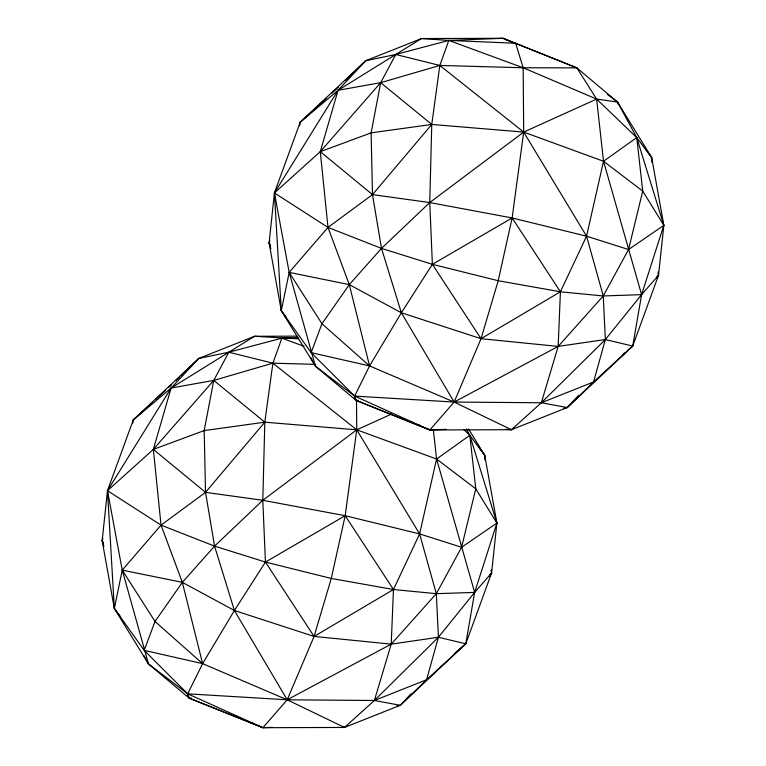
<?xml version="1.0" encoding="UTF-8"?>
<svg xmlns="http://www.w3.org/2000/svg" width="766" height="766" viewBox="0 0 766 766"><rect width="100%" height="100%" fill="white"/><g stroke="black" fill="none" stroke-linecap="round" stroke-linejoin="round"><path stroke-width="1.15" d="M468.581 429.037L484.725 455.282L496.895 523.073L491.58 573.054L465.785 643.804L400.264 705.285L344.509 727.451L262.91 727.7L189.145 698.123L148.499 663.959L114.326 608.453L102.165 540.662L107.479 490.68L133.274 419.931L198.787 358.44L254.551 336.284L297.122 336.15M270.867 248.634L269.105 242.927L274.42 192.946L300.215 122.196L365.736 60.715L421.491 38.549L503.09 38.3L576.855 67.877L617.501 102.041L651.675 157.547L663.835 225.338L658.521 275.32L632.726 346.069L567.213 407.56L511.449 429.716L429.85 429.965L356.094 400.388L315.439 366.225L281.275 310.718L269.105 242.927L269.843 240.658M132.662 423.435L133.274 419.931L152.424 402.361M299.611 125.701L300.215 122.196L326.335 98.249M103.927 546.359L102.165 540.662L102.893 538.393M446.367 429.324L429.85 429.965L354.639 396.089L311.149 352.647L281.275 310.718L274.42 192.946L338.055 90.292L365.736 60.715L395.744 54.491L448.819 40.426L503.09 38.3L576.855 67.877L596.628 99.073L636.757 137.583L651.675 157.547L651.952 162.306M272.351 727.327L262.91 727.7L187.699 693.824L144.2 650.372L114.326 608.453L107.479 490.68L171.115 388.027L198.787 358.44L228.804 352.216L281.878 338.16L298.395 337.509M656.634 278.364L658.521 275.32L658.31 271.748M489.685 576.099L491.58 573.054L491.37 569.483M658.09 272.983L658.521 275.32L641.602 294.661L605.351 339.53L541.332 402.753L511.449 429.716L505.503 429.314M491.14 570.718L491.58 573.054L474.661 592.386L438.411 637.264L374.382 700.488L344.509 727.451L342.124 727.288M578.608 395.38L567.213 407.56L563.747 408.278M404.333 700.938L400.264 705.285L396.807 706.003M405.961 699.195L410.844 693.977M345.342 80.497L365.736 60.715M175.845 380.702L179.244 377.408M180.948 375.761L198.787 358.44M331.554 93.452L338.524 87.065M155.91 399.172L165.485 390.392M168.97 387.194L171.574 384.8M607.237 94.218L617.501 102.041L636.757 137.583L663.835 225.338L641.602 294.661L632.726 346.069L593.554 381.995L567.213 407.56L541.332 402.753L454.142 402.064L354.639 396.089L315.439 366.225L289.184 272.399L274.42 192.946L320.284 151.658L380.692 82.671L395.744 54.491L421.491 38.549L448.819 40.426L515.652 43.241L523.159 67.762L523.685 132.087L512.138 217.965L498.206 280.72L481.029 338.696L454.142 402.064L429.85 429.965L356.094 400.388L354.179 397.363M466.417 429.046L469.817 435.318L496.895 523.073L474.661 592.386L465.785 643.804L426.605 679.729L400.264 705.285L374.382 700.488L287.193 699.798L187.699 693.824L148.499 663.959L122.244 570.134L107.479 490.68L153.344 449.393L213.752 380.405L228.804 352.216L254.551 336.284L298.587 338.859M656.759 276.909L658.521 275.32M489.809 574.634L491.58 573.054M300.215 122.196L338.055 90.292L395.744 54.491L439.818 65.445L523.159 67.762L576.855 67.877M133.274 419.931L171.115 388.027L228.804 352.216L272.878 363.18L315.736 364.367M622.815 354.428L624.625 352.906M627.325 350.627L632.726 346.069L605.351 339.53L558.165 346.404L481.029 338.696L401.355 312.777L349.286 284.617L289.184 272.399L281.275 310.718L286.245 317.373M454.975 652.919L465.785 643.804L438.411 637.264L391.225 644.129L314.089 636.431L234.415 610.502L182.346 582.352L122.244 570.134L114.326 608.453L120.013 616.055M514.417 427.878L511.449 429.716L454.142 402.064L369.557 365.918L311.149 352.647L321.95 323.75L349.286 284.617L381.506 248.395L429.755 202.559L523.685 132.087L596.628 99.073L617.501 102.041L618.219 104.31M347.477 725.613L344.509 727.451L287.193 699.798L202.607 663.643L144.2 650.372L155.01 621.485L182.346 582.352L214.566 546.129L262.805 500.294L356.745 429.822L391.579 414.052M358.478 400.388L356.094 400.388L354.639 396.089L369.557 365.918L401.355 312.777L432.378 264.327L512.138 217.965L586.555 236.187L628.541 249.534L663.835 225.338L642.731 191.098L603.531 161.281L523.685 132.087L431.765 124.446L371.127 132.853L320.284 151.658L327.992 227.406L349.286 284.617L369.557 365.918L321.95 323.75L289.184 272.399L327.992 227.406L372.477 194.621L431.765 124.446L439.818 65.445L448.819 40.426L523.159 67.762L596.628 99.073L603.531 161.281L641.602 294.661L603.263 295.954L560.415 291.789L498.206 280.72L432.378 264.327L381.506 248.395L327.992 227.406L274.42 192.946M191.529 698.123L189.145 698.123L187.23 695.097M417.298 425.034L419.682 425.13M250.348 722.759L252.732 722.865M304.073 346.318L281.878 338.16L272.878 363.18L264.816 422.181L262.805 500.294L265.438 562.062L314.089 636.431L287.193 699.798L262.91 727.7L189.145 698.123L187.699 693.824L202.607 663.643L234.415 610.502L265.438 562.062L345.188 515.7L419.615 533.921L461.592 547.269L496.895 523.073L475.782 488.832L436.591 459.016L356.745 429.822L264.816 422.181L204.187 430.588L153.344 449.393L161.042 525.141L182.346 582.352L202.607 663.643L155.01 621.485L122.244 570.134L161.042 525.141L205.527 492.356L264.816 422.181L213.752 380.405L171.115 388.027L153.344 449.393L205.527 492.356L262.805 500.294L345.188 515.7L393.465 589.514L391.225 644.129L374.382 700.488L426.605 679.729L438.411 637.264L436.323 593.679L419.615 533.921L356.745 429.822L272.878 363.18L213.752 380.405L204.187 430.588L205.527 492.356L214.566 546.129L234.415 610.502L287.193 699.798L391.225 644.129L436.323 593.679L461.592 547.269L475.782 488.832L469.817 435.318L463.842 429.582M503.09 38.3L512.904 42.714M107.479 490.68L161.042 525.141L214.566 546.129L265.438 562.062L331.266 578.454L393.465 589.514L436.323 593.679L474.661 592.386L436.591 459.016L433.336 429.669M485.002 460.04L484.725 455.282L469.817 435.318L436.591 459.016L419.615 533.921L393.465 589.514L314.089 636.431L331.266 578.454L345.188 515.7L356.745 429.822L356.506 400.043M645.566 148.968L651.675 157.547M478.616 446.702L484.725 455.282M269.105 242.927L270.35 244.948M102.165 540.662L103.41 542.682M310.91 357.856L315.439 366.225M143.96 655.591L148.499 663.959M431.765 124.446L429.755 202.559L432.378 264.327L481.029 338.696L560.415 291.789L586.555 236.187L603.531 161.281L636.757 137.583L642.731 191.098L628.541 249.534L603.263 295.954L558.165 346.404L454.142 402.064L401.355 312.777L381.506 248.395L372.477 194.621L371.127 132.853L380.692 82.671L439.818 65.445L523.685 132.087L586.555 236.187L603.263 295.954L605.351 339.53L593.554 381.995L541.332 402.753L558.165 346.404L560.415 291.789L512.138 217.965L429.755 202.559L372.477 194.621L320.284 151.658L338.055 90.292L380.692 82.671L431.765 124.446"/></g></svg>
